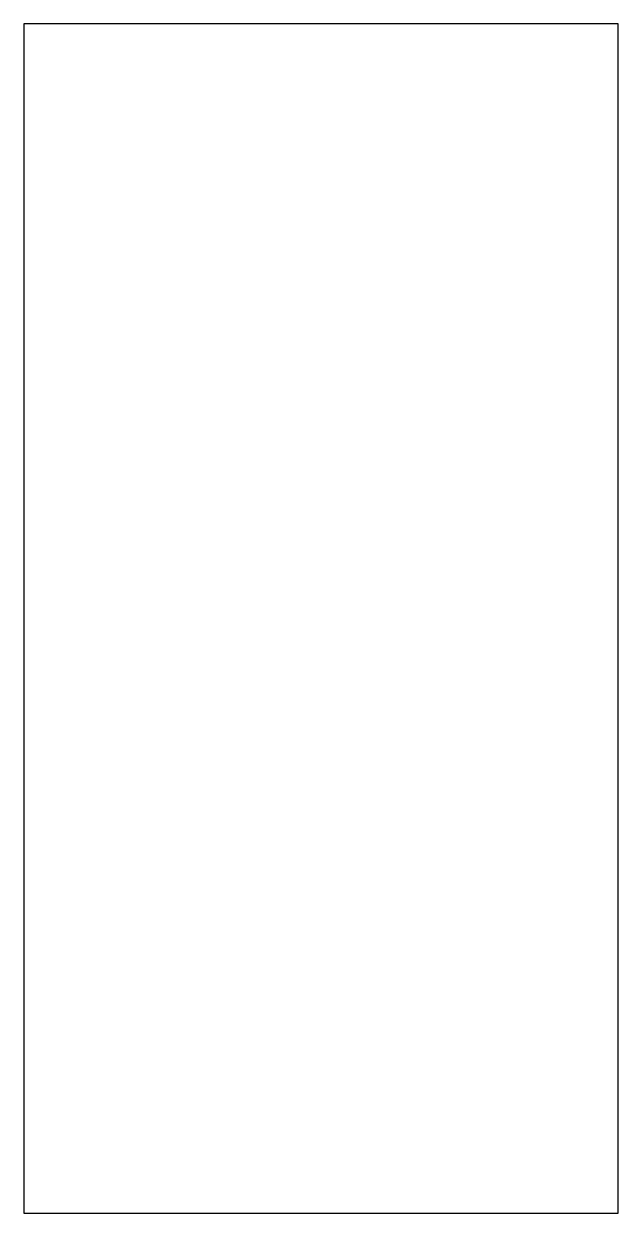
# Model space of a CAD drawing. Header units: millimetres. Extents: x 253 to 257, y -152.86 to -144.86.
import ezdxf

# ---------------------------------------------------------------- set-up
doc = ezdxf.new("R2010")
doc.units = ezdxf.units.MM

msp = doc.modelspace()

# ---------------------------------------------------------------- linework, layer by layer
for p, q in [((257, -144.8575), (253, -144.8575)), ((253, -144.8575), (253, -152.8575)), ((257, -152.8575), (257, -144.8575)), ((253, -152.8575), (257, -152.8575))]:
    msp.add_line(p, q)

doc.saveas('drawing.dxf')
